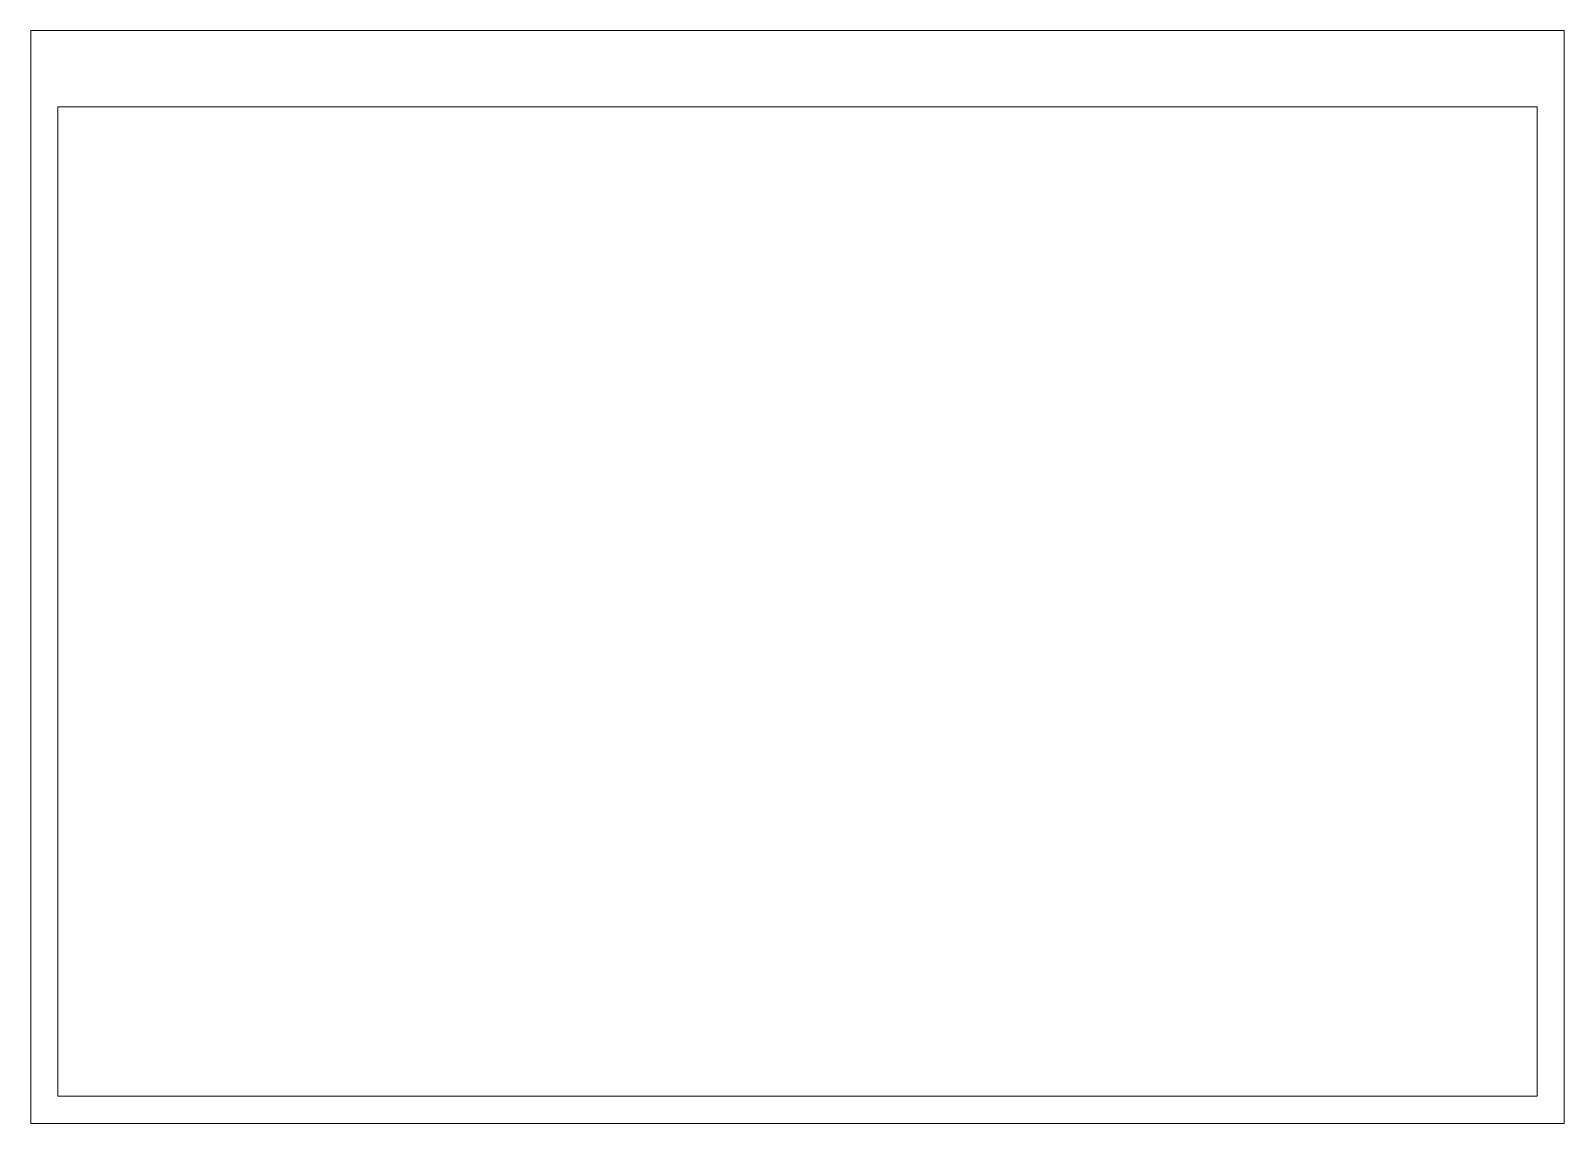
# Paper-space layout 'A4H' of a CAD drawing. Header units: millimetres. Extents: x 0 to 282, y 0 to 201.
import ezdxf

# ---------------------------------------------------------------- set-up
doc = ezdxf.new("R2010")
doc.units = ezdxf.units.MM
doc.header["$LTSCALE"] = 100
doc.layers.get('0').update_dxf_attribs({"lineweight": 20})

psp = doc.layouts.new('A4H')

# ---------------------------------------------------------------- linework, layer by layer
for p, q in [((282.12, 201.12), (0.12, 201.12)), ((0.12, 201.12), (0.12, 0.11)), ((282.12, 0.11), (282.12, 201.12)), ((277.12, 187.11), (5.12, 187.11)), ((5.12, 187.11), (5.12, 5.11)), ((277.12, 5.11), (277.12, 187.11)), ((5.12, 5.11), (277.12, 5.11)), ((0.12, 0.11), (282.12, 0.11)), ((282.12, 0.11), (277.12, 0.11)), ((282.12, 0.11), (277.12, 0.11))]:
    psp.add_line(p, q)

# ---------------------------------------------------------------- viewports
at = {"layer": '0'}
psp.add_viewport(center=(141.12, 96.11), size=(272.01, 182.0041), view_center_point=(36052.783, -3885.322), view_height=254.06432, dxfattribs=at)

doc.saveas('drawing.dxf')
